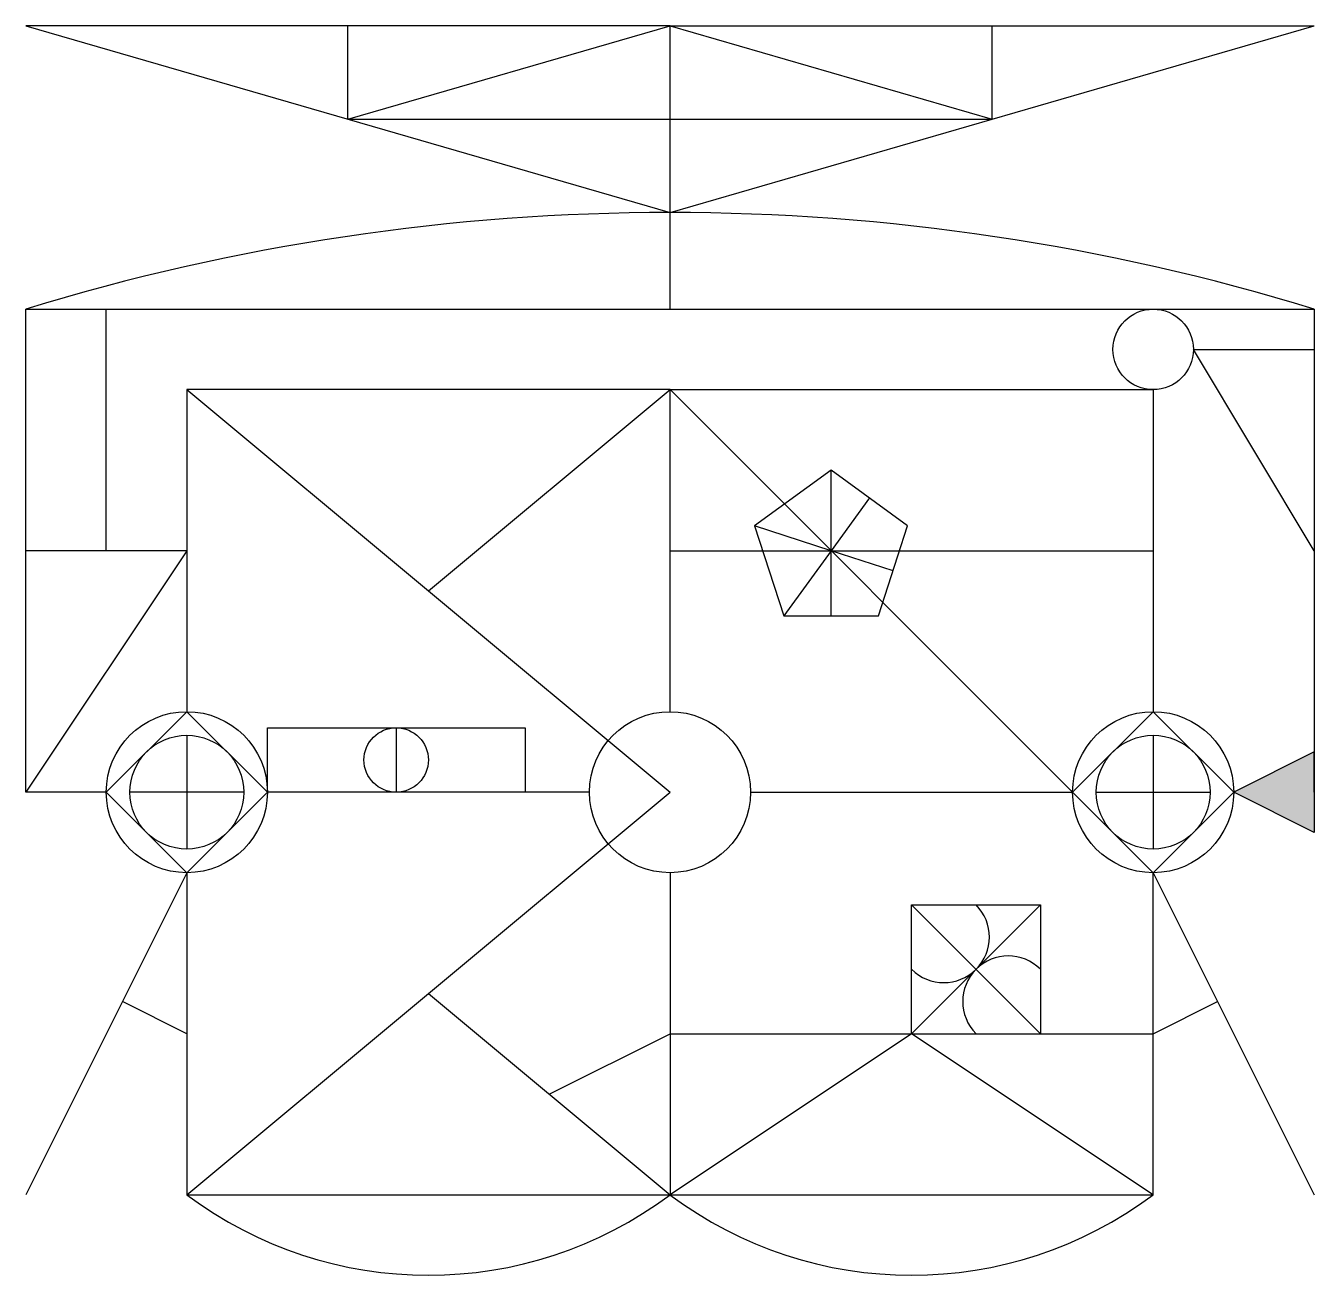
# Model space of a CAD drawing. Header units: millimetres. Extents: x -200 to 200, y -150 to 238.
import ezdxf

# ---------------------------------------------------------------- set-up
doc = ezdxf.new("R2010")
doc.units = ezdxf.units.MM

msp = doc.modelspace()

# ---------------------------------------------------------------- hatches: boundary and pattern name
at = {"true_color": 0x000000}
h = msp.add_hatch(color=18, dxfattribs=at)
h.dxf.hatch_style = 1
h.paths.add_polyline_path([(200, 12.5), (175, 0), (200, 0)])
h.paths.add_polyline_path([(200, 0), (175, 0), (200, -12.5)])

# ---------------------------------------------------------------- linework, layer by layer
for p, q in [((0, 238), (-200, 238)), ((-200, 238), (0, 180)), ((-100, 209), (-100, 238)), ((-100, 209), (0, 238)), ((0, 180), (0, 238)), ((0, 238), (200, 238)), ((0, 180), (200, 238)), ((0, 238), (100, 209)), ((100, 209), (100, 238)), ((-100, 209), (100, 209)), ((0, 150), (0, 180)), ((-200, 0), (-200, 150)), ((-200, 150), (200, 150)), ((-175, 75), (-175, 150)), ((200, 150), (200, 0)), ((162.5, 137.5), (200, 137.5)), ((200, 75), (162.5, 137.5)), ((0, 125), (-150, 125)), ((-150, 125), (-150, 25)), ((-150, 125), (0, 0)), ((-75, 62.5), (0, 125)), ((0, 25), (0, 125)), ((0, 125), (150, 125)), ((125, 0), (0, 125)), ((150, 125), (150, 25)), ((50, 54.77), (50, 100)), ((61.89, 91.36), (50, 75)), ((50, 75), (26.22, 82.73)), ((-150, 75), (-200, 0)), ((-150, 75), (-200, 75)), ((0, 75), (150, 75)), ((50, 75), (35.31, 54.77)), ((69.24, 68.75), (50, 75)), ((-150, 25), (-175, 0)), ((-125, 0), (-150, 25)), ((125, 0), (150, 25)), ((150, 25), (175, 0)), ((-150, 17.68), (-150, -17.68)), ((-125, 0), (-125, 20)), ((-125, 20), (-45, 20)), ((-85, 20), (-85, 0)), ((-45, 20), (-45, 0)), ((150, 17.68), (150, -17.68)), ((200, 12.5), (175, 0)), ((200, 0), (200, 12.5)), ((-175, 0), (-150, -25)), ((-132.32, 0), (-167.68, 0)), ((-150, -125), (0, 0)), ((-150, -25), (-125, 0)), ((-25, 0), (-125, 0)), ((25, 0), (125, 0)), ((150, -25), (125, 0)), ((132.32, 0), (167.68, 0)), ((175, 0), (150, -25)), ((200, -12.5), (175, 0)), ((200, 0), (200, -12.5)), ((-175, 0), (-200, 0)), ((-150, -25), (-200, -125)), ((-150, -25), (-150, -125)), ((0, -25), (0, -125)), ((150, -125), (150, -25)), ((150, -25), (200, -125)), ((75, -75), (75, -35)), ((75, -35), (115, -35)), ((75, -75), (115, -35)), ((75, -35), (115, -75)), ((115, -35), (115, -75)), ((-75, -62.5), (0, -125)), ((-150, -75), (-170, -65)), ((150, -75), (170, -65)), ((-37.5, -93.75), (0, -75)), ((0, -75), (150, -75)), ((75, -75), (0, -125)), ((150, -125), (75, -75)), ((-150, -125), (150, -125))]:
    msp.add_line(p, q)
msp.add_lwpolyline([(50, 100), (26.22, 82.73), (35.31, 54.77), (64.69, 54.77), (73.78, 82.73)], close=True)
for centre, radius in [((150, 137.5), 12.5), ((-150, 0), 25), ((0, 0), 25), ((150, 0), 25), ((-150, 0), 17.68), ((-85, 10), 10), ((150, 0), 17.68)]:
    msp.add_circle(centre, radius)
for centre, radius, start, end in [((0, -501.67), 681.67, 72.93847, 107.06153), ((85, -45), 14.14, 225, 45), ((105, -65), 14.14, 45, 225), ((-75, -25), 125, 233.1301, 306.8699), ((75, -25), 125, 233.1301, 306.8699)]:
    msp.add_arc(centre, radius, start, end)

doc.saveas('drawing.dxf')
